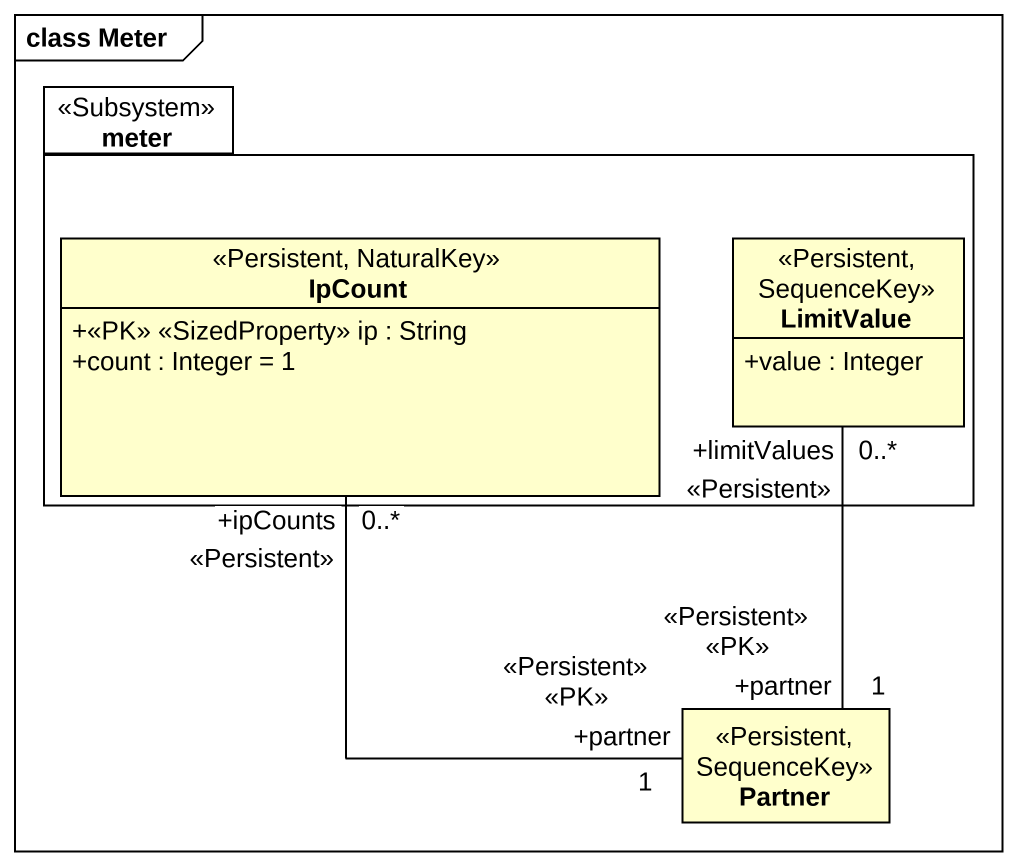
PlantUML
@startuml
mainframe class Meter
hide circle
hide empty members
skinparam classAttributeIconSize 0
package meter <<Subsystem>> {
  class IpCount <<Persistent, NaturalKey>> {
    +<<PK>> <<SizedProperty>> ip : String
    +count : Integer = 1
  }
  class LimitValue <<Persistent, SequenceKey>> {
    +value : Integer
  }
}
class Partner <<Persistent, SequenceKey>>
IpCount "+ipCounts\n0..*\n<<Persistent>>" -- "+partner\n1\n<<Persistent>> <<PK>>" Partner
LimitValue "+limitValues\n0..*\n<<Persistent>>" -- "1\n+partner\n<<Persistent>> <<PK>>" Partner
@enduml
